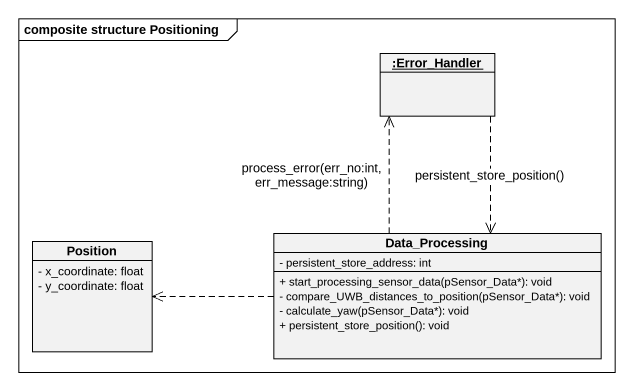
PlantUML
@startuml
mainframe composite structure Positioning
hide circle
hide empty members
skinparam classAttributeIconSize 0
object ":Error_Handler" as Error_Handler
class Position {
  - x_coordinate: float
  - y_coordinate: float
}
class Data_Processing {
  - persistent_store_address: int
  + start_processing_sensor_data(pSensor_Data*): void
  - compare_UWB_distances_to_position(pSensor_Data*): void
  - calculate_yaw(pSensor_Data*): void
  + persistent_store_position(): void
}
Error_Handler ..> Data_Processing : persistent_store_position()
Data_Processing .up.> Error_Handler : process_error(err_no:int, err_message:string)
Data_Processing .left.> Position
@enduml
